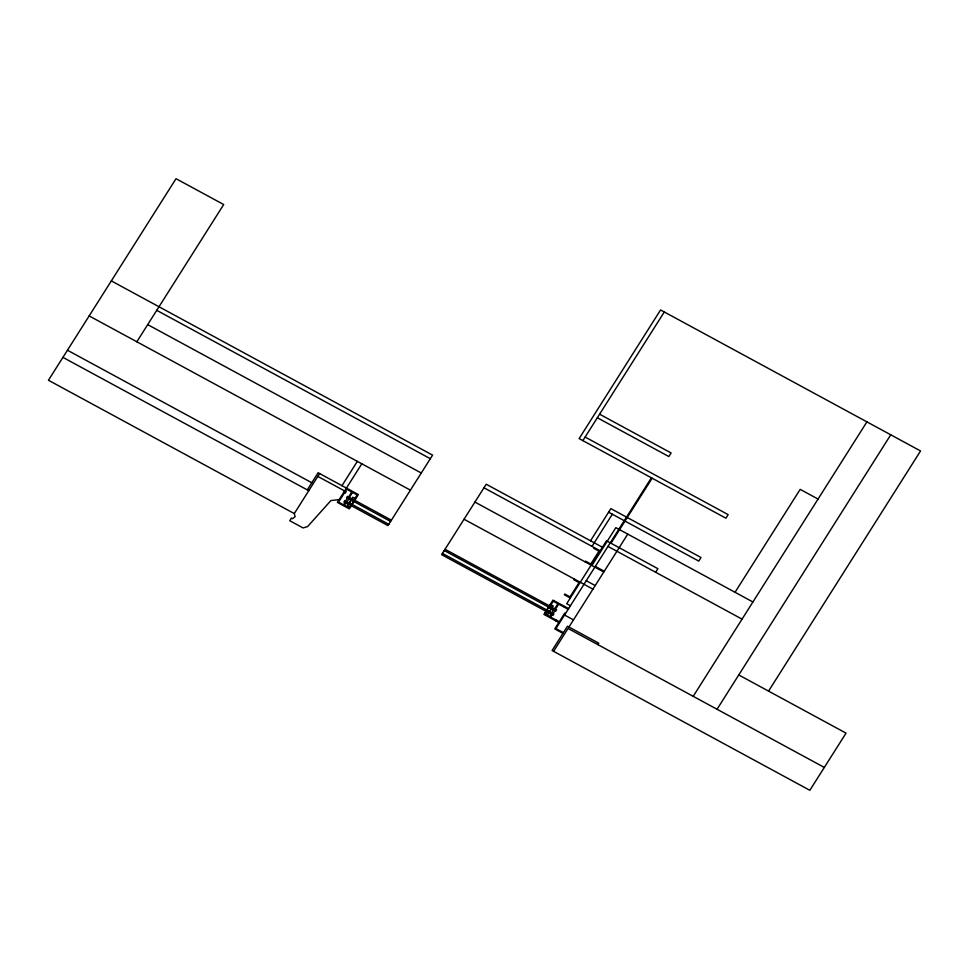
<?xml version="1.0" encoding="UTF-8"?>
<svg xmlns="http://www.w3.org/2000/svg" width="969" height="969" viewBox="0 0 969 969"><rect width="100%" height="100%" fill="white"/><g stroke="black" fill="none" stroke-linecap="round" stroke-linejoin="round"><path stroke-width="1.45" d="M136.835 341.778L223.694 204.544L176.019 178.696L48.45 380.248L294.285 513.57L295.121 516.719L292.553 518.694L291.427 518.088L289.767 520.716L303.055 527.923L307.585 526.591L330.913 500.561L339.138 499.616M307.27 489.902L318.123 472.739L358.348 494.565L354.739 500.283M294.285 513.57L319.613 473.55M341.96 485.675L357.343 461.365M361.812 463.8L337.382 502.39L349.3 508.858L351.299 505.697M344.467 492.785L338.581 502.075L349.01 507.732L349.652 506.726M345.364 491.356L346.72 489.212L357.161 494.868L354.896 498.441M343.644 504.825L345 502.681L343.886 502.075L344.794 500.646L345.533 501.046M351.795 491.961L348.622 496.964L347.508 496.358L346.599 497.787L347.35 498.187M344.395 505.224L345.751 503.081L346.866 503.686L347.774 502.257L347.023 501.857M352.534 492.361L349.373 497.363L350.487 497.969L349.579 499.398L348.84 498.999M352.122 504.413L353.927 501.554M582.866 440.629L664.286 311.97M545.922 611.245L543.924 614.407L558.822 622.486M546.734 609.961L548.539 607.103M549.35 605.831L552.972 600.114L568.609 608.593M590.521 540.787L610.87 508.628L701.011 557.514L698.746 561.087L608.605 512.201M545.765 613.086L545.123 614.092L559.27 621.771M550.998 604.801L553.263 601.228L568.161 609.307M591.974 546.383L612.335 514.212M549.738 616.599L551.095 614.455L549.98 613.849L550.889 612.42L551.627 612.82M557.878 603.735L554.716 608.738L553.602 608.132L552.693 609.562L553.444 609.961M550.489 616.999L551.846 614.855L552.96 615.46L553.868 614.031L553.117 613.631M558.628 604.135L555.455 609.138L556.581 609.743L555.673 611.173L554.934 610.773M574.314 579.038L573.854 579.753L579.074 582.587L570.026 596.88L564.806 594.045L564.358 594.76L570.317 597.994M585.167 561.887L585.615 561.172L590.836 564.006L598.975 551.131L593.767 548.309L594.215 547.594M555.843 620.875L556.291 620.16M564.43 607.284L564.891 606.57M591.865 565.521L615.848 527.645L752.913 601.979M651.398 477.802L555.952 628.602L563.401 632.648M610.979 543.246L652.137 478.202M553.578 651.325L568.052 628.457L824.316 767.436M568.96 627.028L627.767 534.113M597.849 644.615L598.757 643.186L567.471 626.216L552.088 650.514L809.842 790.304L846.034 733.133L738.753 674.945M655.65 572.267L657.903 568.694L606.509 540.823L566.695 603.711L570.426 605.734M735.035 592.289L800.176 489.369L818.054 499.059M693.198 696.323L866.916 421.866M717.048 709.26L890.753 434.802M768.55 691.115L920.55 450.96L660.567 309.959L579.135 438.606L725.89 518.197L728.155 514.624L585.119 437.055M599.593 414.187L671.117 452.971L668.852 456.544L597.34 417.76M607.975 546.407L742.06 619.143M111.326 280.901L432.586 455.127L387.988 525.598L348.319 504.086M602.439 547.255L486.22 484.221L441.622 554.68L548.902 612.868M156.748 310.334L430.321 458.7M483.967 487.795L600.174 550.828M595.305 566.429L604.244 571.274M147.7 324.627L421.273 473.005M474.919 502.087L603.784 571.989M586.257 580.722L595.196 585.567M89.16 315.918L410.42 490.157M464.054 519.251L592.931 589.14M317.808 476.409L346.115 491.767L345.206 493.197L343.716 492.385M355.635 498.853L352.655 497.23L347.423 505.515L350.403 507.126M550.259 604.402L553.238 606.013L547.994 614.298L545.014 612.674M565.448 613.595L564.697 613.195L554.752 628.917L562.941 633.363M351.759 498.66L391.415 520.171M445.062 549.266L552.33 607.442M564.539 615.024L573.478 619.881M350.948 499.931L390.616 521.455M444.25 550.537L551.518 608.714M349.143 502.79L388.799 524.314M442.445 553.396L549.714 611.584M67.455 350.233L311.788 482.744M62.924 357.379L308.76 490.702M347.798 497.472L345.085 501.76L346.575 502.572L349.288 498.284L347.798 497.472M351.02 500.21L349.421 502.717L352.05 504.146L353.637 501.627L351.02 500.21M548.611 607.369L547.025 609.889L549.641 611.306L551.24 608.798L548.611 607.369M553.893 609.247L551.179 613.534L552.669 614.346L555.382 610.058L553.893 609.247"/></g></svg>
